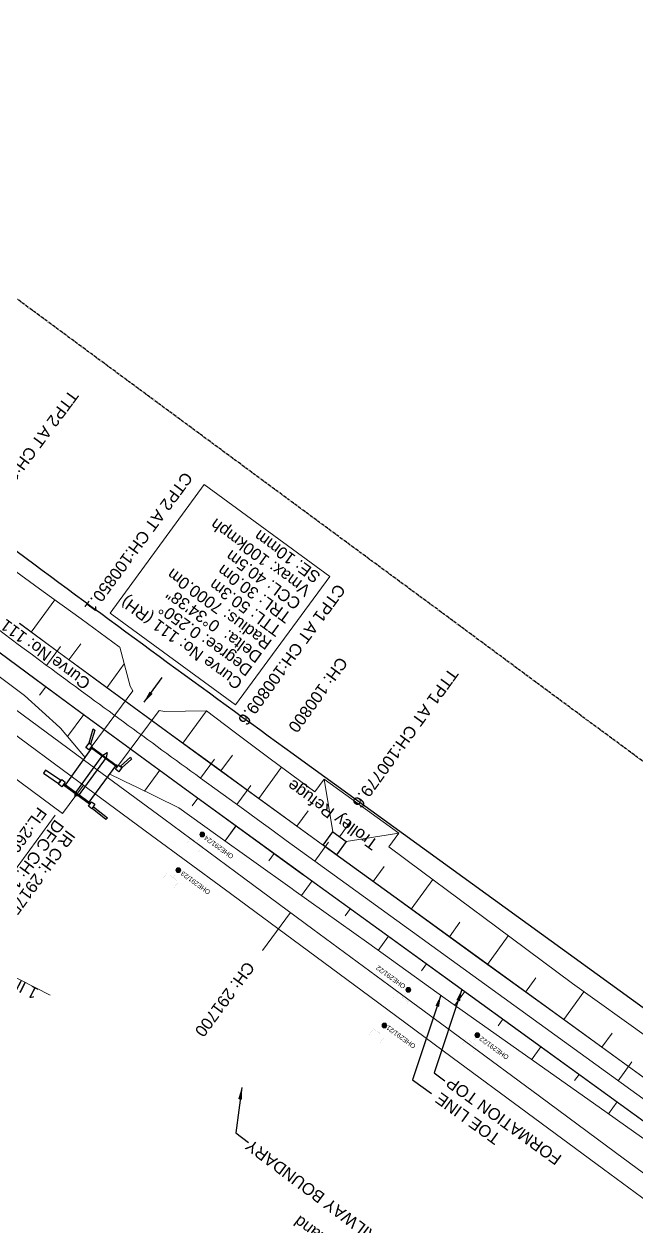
# Model space of a CAD drawing. Header units: metres. Extents: x 644418 to 1306172, y 3366650 to 6747308.
# Drawn here: x 651421.4 to 651551.3, y 3374792.4 to 3375047.8 of the extents above; entities that cross this region are included whole.
import ezdxf
from ezdxf.enums import TextEntityAlignment as Align

# ---------------------------------------------------------------- set-up
doc = ezdxf.new("R2010")
doc.units = ezdxf.units.M
doc.header["$MEASUREMENT"] = 0
doc.linetypes.add('CENTER', pattern=[2, 1.25, -0.25, 0.25, -0.25])
for name, color, linetype, lineweight in [('BRIDGE DETAILS PLAN', 7, 'Continuous', 0), ('CANAL BOTTOM', 5, 'Continuous', 0), ('Cardinal_Leader', 10, 'Continuous', 0), ('Existing Chainage', 7, 'Continuous', 0), ('Existing IR Track', 143, 'Continuous', 0), ('Existing Railway Boundary', 7, 'CENTER', 0), ('OHE MAST', 8, 'Continuous', 0), ('OHE MAST TEXT', 8, 'Continuous', 0), ('Proposed Chainage', 10, 'Continuous', 0), ('Proposed Curve_Details', 10, 'Continuous', 0), ('PROPOSED DFCC TOE LINE', 239, 'Continuous', 0), ('PROPOSED DFCC TOE SLOPES', 239, 'Continuous', 0), ('PROPOSED DFCC TRACK', 1, 'Continuous', 0), ('PROPOSED GRADES IN PLAN', 10, 'Continuous', 0), ('Proposed TPTC Chainages', 1, 'Continuous', 0), ('TEMPORARY CONNECTION', 6, 'Continuous', 0)]:
    doc.layers.add(name, color=color, linetype=linetype, lineweight=lineweight)
for name, color, linetype in [('BRIDGE_PARAPET', 7, 'Continuous'), ('DFCC Boundary', 6, 'CENTER'), ('PIER_OR_ABUTMENT', 7, 'Continuous'), ('PROPOSED DFCC FORMATION LINE', 187, 'Continuous'), ('PROPOSED FORMATION LINE - PLAN', 187, 'Continuous'), ('RETAINING_WALL', 142, 'Continuous'), ('SFL_SOFFIT_LVL', 251, 'Continuous'), ('Side Details', 251, 'Continuous'), ('Trolley Refuse', 10, 'Continuous'), ('WING_WALL', 7, 'Continuous')]:
    doc.layers.add(name, color=color, linetype=linetype)
doc.styles.get("Standard").update_dxf_attribs({"font": 'arial.ttf'})
doc.styles.add('Style-Arial', font='arial.ttf')
doc.dimstyles.new('ISO-25', dxfattribs={"dimtxt": 2.5, "dimasz": 2.5, "dimexe": 1.25, "dimexo": 0.625, "dimtad": 1, "dimtxsty": 'Standard', "dimcen": 2.5, "dimadec": 0, "dimazin": 0, "dimtfac": 1, "dimtmove": 0, "dimatfit": 3, "dimfxl": 1, "dimarcsym": 0})

# ---------------------------------------------------------------- blocks, each defined once
blk = doc.blocks.new('OHE MAST')
h = blk.add_hatch(color=256)
edge = h.paths.add_edge_path()
edge.add_arc((0, 0), 0.514, 0, 360)
at = {"const_width": 0.01, "flags": 128}
for points in [[(1.5, 3.5), (1.5, 2), (-1.5, 2), (-1.5, 3.5)], [(0, 2), (0, 0)]]:
    blk.add_lwpolyline(points, dxfattribs=at)
blk.add_circle((0, 0), 0.514)

msp = doc.modelspace()

# ---------------------------------------------------------------- linework, layer by layer
at = {"layer": 'BRIDGE DETAILS PLAN', "color": 7, "linetype": 'Continuous', "lineweight": 0, "flags": 128}
msp.add_lwpolyline([(651433.9923, 3374886.1038), (651429.5577, 3374880.0922), (651405.341, 3374897.9562), (651389.5224, 3374876.5124)], dxfattribs=at)
at = {"layer": 'BRIDGE_PARAPET', "linetype": 'Continuous'}
for points in [[(651441.127, 3374889.937, 268.269), (651435.59, 3374894.033, 268.237), (651435.717, 3374894.235, 268.237), (651441.2541, 3374890.139, 268.237)], [(651429.887, 3374886.328, 268.278), (651429.765, 3374886.162, 268.279), (651435.303, 3374882.114, 268.258), (651435.425, 3374882.28, 268.258)]]:
    msp.add_polyline3d(points, close=True, dxfattribs=at)
at = {"layer": 'Cardinal_Leader', "lineweight": 0, "flags": 128}
for points in [[(651426.1699, 3374911.5196), (651429.1359, 3374915.5449)], [(651458.8519, 3374887.5843), (651461.7945, 3374891.6267)], [(651483.1316, 3374869.9633), (651486.0655, 3374874.012)]]:
    msp.add_lwpolyline(points, dxfattribs=at)
at = {"layer": 'DFCC Boundary', "ltscale": 0.5, "flags": 128}
msp.add_lwpolyline([(655695.597, 3371812.1897), (655640.8822, 3371912.823), (655580.0449, 3371996.7158), (655509.7792, 3372062.0857), (655426.9534, 3372113.9756), (655342.6069, 3372167.9462), (655257.8854, 3372221.2222), (655173.2688, 3372275.363), (655087.3459, 3372327.2788), (655002.8598, 3372380.6107), (654914.5097, 3372429.9473), (654741.1355, 3372529.4419), (654650.033, 3372576.4159), (654568.6995, 3372626.155), (654571.9877, 3372630.6369), (654391.4686, 3372756.327), (654377.1337, 3372736.8494), (654004.4289, 3373016.6995), (654007.7887, 3373020.6424), (653690.5739, 3373253.6486), (653690.5425, 3373253.6059), (653433.8132, 3373453.1485), (653440.7668, 3373462.5592), (653208.8394, 3373636.5534), (653216.1698, 3373646.5105), (653142.1983, 3373700.8896), (653053.6963, 3373771.1122), (652994.4341, 3373810.5255), (652929.3691, 3373859.5713), (652860.9168, 3373902.1103), (652749.6028, 3373984.4705), (652631.2396, 3374070.7175), (652636.2281, 3374078.1704), (652537.912, 3374145.7283), (652392.904, 3374241.2711), (652388.7719, 3374235.6812), (652308.569, 3374304.8076), (652315.9256, 3374314.7669), (652103.9815, 3374448.7876), (652083.1937, 3374464.1943), (652072.7494, 3374471.9329), (652052.3219, 3374487.0684), (652038.1897, 3374497.5387), (652024.0173, 3374508.0388), (652009.8347, 3374518.5254), (651995.6683, 3374529), (651981.7515, 3374539.2836), (651967.8828, 3374549.5317), (651954.6903, 3374559.2866), (651941.4997, 3374569.04), (651923.9377, 3374582.0168), (651906.3215, 3374595.0337), (651892.0868, 3374605.5547), (651877.7985, 3374616.1153), (651861.6288, 3374628.0564), (651845.5071, 3374639.9619), (651829.5757, 3374651.7544), (651824.7911, 3374655.296), (651813.6747, 3374663.5244), (651797.4592, 3374675.4968), (651792.6217, 3374679.0685), (651809.3453, 3374701.6999), (651798.0335, 3374710.0518), (651782.3495, 3374721.6444), (651766.6655, 3374733.2369), (651750.5163, 3374745.1875), (651734.3118, 3374757.179), (651717.3274, 3374769.6994), (651700.4625, 3374782.1317), (651684.6001, 3374793.8578), (651668.5938, 3374805.6902), (651652.6806, 3374817.4203), (651636.8173, 3374829.1137), (651620.9269, 3374840.8662), (651604.9647, 3374852.6718), (651588.7459, 3374864.6312), (651572.5882, 3374876.5455), (651556.6943, 3374888.2868), (651540.8409, 3374899.9983), (651524.5553, 3374912.0488), (651508.2568, 3374924.109), (651492.7938, 3374935.5157), (651477.3997, 3374946.8715), (651461.3291, 3374958.7436), (651445.2311, 3374970.6359), (651429.3555, 3374982.3615), (651413.4375, 3374994.1184), (651396.6322, 3375006.522), (651379.7761, 3375018.963), (651363.6644, 3375030.8565), (651352.7728, 3375038.8965), (651331.6522, 3375054.4784), (651315.7738, 3375066.1947), (651299.7306, 3375078.0412), (651283.6239, 3375089.9346), (651273.9044, 3375097.1057), (651264.2377, 3375104.2378), (651243.4187, 3375119.6324), (651222.5077, 3375135.095), (651201.5462, 3375150.5784), (651180.4926, 3375166.1298), (651161.7365, 3375179.9701), (651143.0969, 3375193.7244), (651126.6442, 3375205.9373), (651110.0563, 3375218.2505), (651088.7204, 3375233.9244), (651067.5473, 3375249.4788), (651049.4448, 3375262.8672), (651031.0656, 3375276.4601), (651013.3004, 3375289.5618), (650995.6557, 3375302.5748), (650975.556, 3375317.4171), (650955.4878, 3375332.2363), (650948.8014, 3375337.1771), (650951.4372, 3375340.7501), (650937.0874, 3375351.3535), (650916.0918, 3375366.8677), (650897.9224, 3375380.2929), (650879.805, 3375393.6796), (650866.8386, 3375403.2309), (650853.9116, 3375412.7532), (650835.5886, 3375426.289), (650817.2946, 3375439.8035), (650797.968, 3375454.1206), (650778.7222, 3375468.3781), (650760.7655, 3375481.6337), (650742.8011, 3375494.8949), (650723.0807, 3375509.4255), (650703.3693, 3375523.9495), (650688.6613, 3375534.8372), (650673.8463, 3375545.804), (650653.7938, 3375560.6295), (650633.6894, 3375575.4932), (650612.6421, 3375591.0542), (650592.0153, 3375606.3042), (650570.0328, 3375622.5591), (650548.5001, 3375638.4814), (650530.5234, 3375651.793), (650512.3606, 3375665.2423), (650494.7465, 3375678.2665), (650476.9008, 3375691.462), (650459.2976, 3375704.4721), (650441.3132, 3375717.7633), (650427.1261, 3375728.1319), (650413.8099, 3375737.864), (650402.677, 3375746.2697), (650389.8486, 3375755.6668), (650377.7322, 3375764.5425), (650360.7275, 3375777.1141), (650343.7744, 3375789.6482), (650325.0342, 3375803.5254), (650306.3109, 3375817.39), (650287.6225, 3375831.2124), (650268.717, 3375845.1957), (650250.337, 3375858.8009), (650231.8256, 3375872.5033), (650215.4559, 3375884.6355), (650199.261, 3375896.6381), (650189.9351, 3375903.5429), (650184.6476, 3375907.4517), (650170.3331, 3375918.0338), (650153.2211, 3375930.7288), (650135.9365, 3375943.5518), (650119.2313, 3375955.9159), (650102.3769, 3375968.3905), (650085.2738, 3375981.0461), (650068.2078, 3375993.6742), (650052.7787, 3376005.1011), (650037.4384, 3376016.4621), (650022.1728, 3376027.766), (650006.9632, 3376039.0283), (649974.7512, 3376062.8762), (649961.4537, 3376072.7117), (649948.2091, 3376082.508), (649944.476, 3376085.2722), (649918.728, 3376050.5341), (649909.4316, 3376057.4177), (649896.4092, 3376067.0604), (649893.7832, 3376069.0128), (649891.1645, 3376070.9437), (649888.4639, 3376072.9569), (649875.744, 3376082.3694), (649867.5551, 3376088.4016), (649853.4118, 3376098.8745), (649839.2513, 3376109.3603), (649829.0749, 3376116.9005), (649827.2194, 3376118.2675), (649818.0867, 3376125.0366), (649808.8566, 3376131.8779), (649793.2502, 3376143.4201), (649777.6288, 3376154.9733), (649763.6321, 3376165.3144), (649749.5741, 3376175.7007), (649733.9228, 3376187.2754), (649718.3343, 3376198.8036), (649705.3241, 3376208.4391), (649692.3703, 3376218.0327), (649678.0208, 3376228.6769), (649663.5747, 3376239.3366), (649646.4625, 3376252.0623), (649634.6272, 3376260.744), (649624.9192, 3376267.9946), (649615.0208, 3376275.3876), (649599.9831, 3376286.4834), (649588.9857, 3376294.598), (649590.032, 3376296.0132), (649586.1685, 3376298.8639), (649569.3593, 3376311.3207), (649552.641, 3376323.7102), (649537.2353, 3376335.0739), (649521.9792, 3376346.327), (649506.2408, 3376358.0035), (649490.3575, 3376369.7875), (649475.7578, 3376380.5673), (649461.1933, 3376391.3211), (649445.4753, 3376402.9572), (649429.8494, 3376414.5253), (649414.4906, 3376425.9209), (649378.3483, 3376452.6365), (649368.4603, 3376459.9984), (649352.6509, 3376471.6682), (649336.6992, 3376483.4434), (649322.3941, 3376494.1037), (649307.6557, 3376505.0862), (649290.8736, 3376517.4208), (649273.972, 3376529.8435), (649258.1992, 3376541.4854), (649242.2966, 3376553.2232), (649226.5432, 3376564.8634), (649210.8826, 3376576.435), (649195.2207, 3376588.0769), (649179.5326, 3376599.7383), (649164.9134, 3376610.5118), (649150.5177, 3376621.1205), (649135.415, 3376632.3287), (649120.2337, 3376643.5954), (649107.8929, 3376652.6743), (649095.5927, 3376661.7234), (649079.5687, 3376673.5769), (649063.4846, 3376685.4748), (649046.5651, 3376697.9756), (649029.6506, 3376710.4727), (649013.3465, 3376722.5351), (648996.9805, 3376734.6431), (648980.3936, 3376746.8979), (648963.6626, 3376759.259), (648946.7453, 3376771.7643), (648929.6945, 3376784.3682), (648913.5118, 3376796.3614), (648897.2206, 3376808.435), (648876.2496, 3376823.9678), (648855.1325, 3376839.6089), (648839.3985, 3376851.2044), (648823.6596, 3376862.8037), (648806.187, 3376875.7235), (648788.7814, 3376888.5937), (648772.4766, 3376900.6763), (648756.1277, 3376912.7915), (648748.6058, 3376918.3049), (648733.321, 3376929.6306), (648718.1841, 3376940.8501), (648694.1574, 3376958.9078), (648686.9154, 3376964.1595), (648685.9321, 3376964.8321), (648667.95, 3376978.2197), (648649.3198, 3376992.1471), (648633.5557, 3377003.8368), (648617.684, 3377015.6038), (648613.3865, 3377018.7718), (648613.1308, 3377018.4261), (648605.39, 3377024.1325), (648593.439, 3377032.9404), (648576.5994, 3377045.3816), (648559.8787, 3377057.7351), (648542.9247, 3377070.3132), (648525.9483, 3377082.908), (648511.3109, 3377093.7409), (648496.5572, 3377104.6599), (648477.562, 3377118.7172), (648458.5464, 3377132.7896), (648451.3349, 3377138.2101), (648435.5918, 3377149.862), (648422.1096, 3377159.9046), (648408.3664, 3377170.0637), (648394.6863, 3377180.1761), (648381.6588, 3377189.818), (648368.6059, 3377199.4787), (648354.1188, 3377210.196), (648339.6473, 3377220.9017), (648325.8166, 3377231.1386), (648311.9735, 3377241.3853), (648297.2469, 3377252.2824), (648283.6168, 3377262.3688), (648282.6002, 3377260.9951), (648281.5015, 3377261.8082), (648268.446, 3377271.4578), (648255.3849, 3377281.1115), (648243.3023, 3377290.0413), (648231.5826, 3377298.7116), (648230.1246, 3377299.843), (648216.137, 3377310.1827), (648202.3989, 3377320.3379), (648187.9045, 3377331.0225), (648173.4524, 3377341.7035), (648159.964, 3377351.7009), (648146.3755, 3377361.7726), (648132.3698, 3377372.1252), (648118.3132, 3377382.5155), (648104.5683, 3377392.6752), (648090.8453, 3377402.8186), (648079.0331, 3377411.5788), (648067.1746, 3377420.3734), (648052.1864, 3377431.461), (648037.1291, 3377442.5999), (648023.4384, 3377452.7367), (648009.6421, 3377462.9518), (647998.5681, 3377471.1475), (647977.6651, 3377486.6371), (647970.8013, 3377491.7424), (647954.3046, 3377504.0127), (647940.5645, 3377514.1537), (647927.1436, 3377524.0583), (647912.5029, 3377534.9198), (647897.7662, 3377545.8524), (647883.3488, 3377556.5286), (647868.9785, 3377567.1699), (647855.3948, 3377577.2425), (647841.7032, 3377587.3948), (647828.8284, 3377596.8277), (647815.9828, 3377606.2395), (647798.869, 3377618.9232), (647787.996, 3377626.9816), (647769.1212, 3377640.9619), (647756.6675, 3377650.183), (647742.624, 3377660.5991), (647728.5049, 3377671.0713), (647713.635, 3377682.0926), (647698.699, 3377693.1628), (647681.9918, 3377705.517), (647665.4025, 3377717.7839), (647652.0515, 3377727.6811), (647638.8028, 3377737.5025), (647625.2604, 3377747.546), (647611.724, 3377757.585), (647601.846, 3377764.9047), (647586.5632, 3377776.2354), (647574.9107, 3377784.8659), (647552.1318, 3377801.7377), (647544.5766, 3377807.3492), (647531.2096, 3377817.2774), (647518.7824, 3377826.4783), (647506.3678, 3377835.6698), (647493.0662, 3377845.5438), (647479.7149, 3377855.4547), (647466.3541, 3377865.3556), (647452.9886, 3377875.26), (647440.1702, 3377884.755), (647427.3392, 3377894.2595), (647421.9004, 3377898.2902), (647422.4016, 3377898.9655), (647413.1507, 3377905.8213), (647398.5546, 3377916.6386), (647385.2867, 3377926.4568), (647372.1159, 3377936.2032), (647357.4127, 3377947.1112), (647351.2811, 3377951.6601), (647330.0092, 3377967.4105), (647317.4471, 3377976.6964), (647304.414, 3377986.3606), (647291.335, 3377996.0589), (647278.7541, 3378005.3917), (647266.0777, 3378014.7954), (647252.9457, 3378024.4462), (647239.9839, 3378033.9719), (647225.7512, 3378044.5255), (647211.5179, 3378055.0796), (647196.511, 3378066.208), (647181.4966, 3378077.3419), (647167.7872, 3378087.5064), (647154.0498, 3378097.6917), (647140.7668, 3378107.5414), (647127.4862, 3378117.3893), (647113.2521, 3378127.9375), (647099.0375, 3378138.4713), (647085.0268, 3378148.8592), (647070.9977, 3378159.2608), (647056.5444, 3378169.9697), (647042.0873, 3378180.6814), (647027.5624, 3378191.4464), (647013.0728, 3378202.1851), (646999.864, 3378211.9684), (646986.6741, 3378221.7376), (646973.6148, 3378231.4185), (646960.4875, 3378241.1499), (646945.7953, 3378252.0414), (646931.0256, 3378262.9902), (646930.6274, 3378263.2852), (646951.9475, 3378292.0562)], dxfattribs=at)
at = {"layer": 'Existing Chainage', "color": 0, "linetype": 'Continuous', "lineweight": 13, "flags": 128}
msp.add_lwpolyline([(651472.0486, 3374850.9859), (651477.9831, 3374859.0346)], dxfattribs=at)
at = {"layer": 'Existing IR Track', "flags": 128}
for points in [[(651199.0231, 3375059.5937), (651219.8741, 3375044.1754), (651229.5729, 3375037.0197), (651239.2924, 3375029.8486), (651255.3752, 3375017.9728), (651271.4185, 3375006.1262), (651287.3179, 3374994.3945), (651308.4428, 3374978.8093), (651319.318, 3374970.7815), (651335.4297, 3374958.8881), (651352.29, 3374946.4439), (651369.0953, 3374934.0403), (651384.9933, 3374922.2981), (651400.8689, 3374910.5726), (651416.9609, 3374898.6847), (651433.0315, 3374886.8126), (651448.4672, 3374875.4261), (651463.8859, 3374864.0521), (651480.1401, 3374852.0247), (651496.4257, 3374839.9741), (651512.3265, 3374828.2276), (651528.2204, 3374816.4863), (651544.4308, 3374804.5331), (651560.6065, 3374792.6055)], [(651222.0939, 3375047.9228), (651232.1628, 3375040.514), (651241.5689, 3375033.5929), (651257.9704, 3375021.4785), (651274.0195, 3375009.6243), (651289.9055, 3374997.8922), (651306.0411, 3374985.9758), (651321.8935, 3374974.2607), (651337.997, 3374962.3601), (651354.8593, 3374949.9151), (651371.4191, 3374937.6934), (651387.5623, 3374925.7684), (651403.366, 3374914.0941), (651419.5344, 3374902.1612), (651435.5644, 3374890.3305), (651451.0448, 3374878.9066), (651466.385, 3374867.5861), (651482.7367, 3374855.5296), (651498.8777, 3374843.6284), (651514.9366, 3374831.7544), (651530.8306, 3374820.0023), (651547.0223, 3374808.0365), (651563.1864, 3374796.0912)]]:
    msp.add_lwpolyline(points, dxfattribs=at)
at = {"layer": 'PIER_OR_ABUTMENT', "linetype": 'Continuous'}
msp.add_polyline3d([(651432.869, 3374883.796, 267.602), (651432.253, 3374883.738, 267.596), (651432.207, 3374884.289, 267.592), (651438.086, 3374892.47, 267.71), (651439.046, 3374892.992, 267.665), (651438.827, 3374891.932, 267.708)], close=True, dxfattribs=at)
at = {"layer": 'Proposed Chainage', "lineweight": 0, "flags": 128}
for points in [[(651469.5245, 3374886.007), (651466.5865, 3374881.9612)], [(651550.4906, 3374827.3258), (651547.5567, 3374823.2771)]]:
    msp.add_lwpolyline(points, dxfattribs=at)
at = {"layer": 'Proposed Curve_Details'}
msp.add_lwpolyline([(651486.2923, 3374930.4118), (651466.3016, 3374903.1159), (651439.6301, 3374922.6492), (651459.6208, 3374949.9451)], close=True, dxfattribs=at)
at = {"layer": 'PROPOSED DFCC FORMATION LINE', "lineweight": 0, "flags": 128}
for points in [[(651565.952, 3374814.5779), (651549.7572, 3374826.3136), (651533.5623, 3374838.0494), (651517.3675, 3374849.7851), (651501.1727, 3374861.5208), (651485.3321, 3374872.9999), (651484.9778, 3374873.2566), (651468.79, 3374884.9956), (651461.0589, 3374890.6161), (651452.6295, 3374896.7617), (651444.7093, 3374902.5537), (651436.5029, 3374908.573), (651428.3944, 3374914.5385), (651420.409, 3374920.4301)], [(651420.4387, 3374920.4703), (651428.4241, 3374914.5788), (651436.5325, 3374908.6133), (651444.7389, 3374902.594), (651452.659, 3374896.8021), (651461.0883, 3374890.6565), (651468.8194, 3374885.036), (651485.0072, 3374873.297), (651485.3614, 3374873.0404), (651501.202, 3374861.5613), (651517.3968, 3374849.8256), (651533.5917, 3374838.0898), (651549.7865, 3374826.3541), (651565.9813, 3374814.6184)], [(651561.5218, 3374808.4643), (651545.3269, 3374820.2001), (651529.1321, 3374831.9358), (651512.9373, 3374843.6715), (651496.7424, 3374855.4073), (651480.9018, 3374866.8863), (651480.5476, 3374867.143), (651464.3537, 3374878.8864), (651456.6156, 3374884.5121), (651448.1771, 3374890.6643), (651440.2484, 3374896.4625), (651432.0331, 3374902.4883), (651423.9158, 3374908.4603), (651415.9232, 3374914.3572)], [(651561.5511, 3374808.5048), (651545.3563, 3374820.2406), (651529.1614, 3374831.9763), (651512.9666, 3374843.712), (651496.7718, 3374855.4478), (651480.9312, 3374866.9268), (651480.5769, 3374867.1835), (651464.3831, 3374878.9269), (651456.645, 3374884.5525), (651448.2066, 3374890.7047), (651440.2779, 3374896.5029), (651432.0627, 3374902.5286), (651423.9455, 3374908.5006), (651415.953, 3374914.3974)]]:
    msp.add_lwpolyline(points, dxfattribs=at)
at = {"layer": 'PROPOSED DFCC TOE LINE', "lineweight": 0, "flags": 128}
for points in [[(651434.3481, 3374891.9822), (651429.1094, 3374898.1994), (651428.979, 3374898.3308), (651421.477, 3374905.1504), (651413.493, 3374911.0671), (651397.3837, 3374922.9329), (651397.3256, 3374922.9754), (651381.2367, 3374934.7349), (651365.197, 3374946.6819), (651349.2748, 3374958.7877), (651333.3023, 3374970.8256), (651317.2294, 3374982.7277), (651301.193, 3374994.6792), (651285.1815, 3375006.6644), (651269.0194, 3375018.446), (651252.8224, 3375030.1805), (651244.2007, 3375036.3163)], [(651322.1127, 3375003.5903), (651324.1949, 3375006.4036), (651340.4669, 3374994.3602), (651338.4368, 3374991.6172), (651345.0982, 3374986.7631), (651361.1244, 3374974.7978), (651377.1713, 3374962.8604), (651393.1695, 3374950.8574), (651409.226, 3374939.054), (651409.284, 3374939.0114), (651425.435, 3374927.2344), (651433.4683, 3374921.4248), (651441.5759, 3374915.4787), (651441.722, 3374915.3696), (651443.9298, 3374907.1199)], [(651451.2026, 3374901.7485), (651460.0893, 3374901.853), (651466.0203, 3374897.4319), (651473.6677, 3374891.7125), (651483.1624, 3374884.6546), (651485.1457, 3374887.3914), (651501.0068, 3374875.8973), (651498.882, 3374872.9651), (651505.7589, 3374867.8496), (651521.7885, 3374855.8859), (651537.8562, 3374843.9747), (651554.1119, 3374832.323), (651570.1583, 3374820.3825), (651586.257, 3374808.5141), (651602.2311, 3374796.4737), (651618.1896, 3374784.4119), (651634.4687, 3374772.7924), (651645.5093, 3374764.6619)], [(651661.1279, 3374732.3854), (651656.7025, 3374735.3063), (651643.3488, 3374745.8242), (651640.9783, 3374747.6914), (651624.7699, 3374759.4085), (651608.5282, 3374771.0795), (651592.2409, 3374782.6876), (651576.0099, 3374794.3735), (651559.822, 3374806.1188), (651543.5074, 3374817.6893), (651527.1454, 3374829.1942), (651510.8536, 3374840.7962), (651494.5758, 3374852.4174), (651478.6734, 3374863.8111), (651478.3176, 3374864.0657), (651462.0472, 3374875.7102), (651454.2624, 3374881.2794), (651444.8861, 3374885.8474), (651444.7095, 3374885.9156), (651439.5658, 3374888.4436)]]:
    msp.add_lwpolyline(points, dxfattribs=at)
at = {"layer": 'PROPOSED DFCC TOE SLOPES', "linetype": 'Continuous', "lineweight": 0, "flags": 128}
for points in [[(651422.8607, 3374918.6213), (651427.9015, 3374925.4506)], [(651430.9022, 3374912.6935), (651433.4389, 3374916.1397)], [(651438.9512, 3374906.7771), (651442.6667, 3374911.8395)], [(651425.9756, 3374907.007), (651424.6632, 3374905.227)], [(651425.9838, 3374907.0009), (651424.6734, 3374905.2185)], [(651434.0408, 3374901.0776), (651430.6129, 3374896.415)], [(651434.0495, 3374901.0712), (651430.6256, 3374896.3999)], [(651455.0743, 3374894.9792), (651460.0893, 3374901.853)], [(651463.1486, 3374889.0969), (651465.618, 3374892.4914)], [(651450.1977, 3374889.2529), (651446.9679, 3374884.8332)], [(651450.2061, 3374889.2467), (651446.9844, 3374884.8251)], [(651471.2325, 3374883.2244), (651476.0876, 3374889.9136)], [(651486.9391, 3374876.1577), (651485.1457, 3374887.3914)], [(651458.2883, 3374883.3578), (651457.1008, 3374881.7281)], [(651458.2966, 3374883.3518), (651457.1114, 3374881.7205)], [(651479.3251, 3374877.3558), (651481.7164, 3374880.6538)], [(651466.3867, 3374877.4739), (651464.0592, 3374874.2703)], [(651466.3922, 3374877.4699), (651464.0676, 3374874.2643)], [(651488.3561, 3374875.1309), (651490.7475, 3374878.4289)], [(651489.7731, 3374874.104), (651501.0068, 3374875.8973)], [(651474.4877, 3374871.5993), (651473.3437, 3374870.0218)], [(651474.4882, 3374871.5989), (651473.3443, 3374870.0213)], [(651495.5168, 3374865.6194), (651497.8355, 3374868.8191)], [(651482.5841, 3374865.729), (651480.332, 3374862.6228)], [(651482.5857, 3374865.7279), (651480.3343, 3374862.6211)], [(651503.6142, 3374859.7516), (651508.1755, 3374866.046)], [(651490.6831, 3374859.86), (651489.5732, 3374858.3284)], [(651511.7116, 3374853.8837), (651513.951, 3374856.9739)], [(651498.7805, 3374853.9921), (651496.5948, 3374850.976)], [(651519.809, 3374848.0158), (651524.2109, 3374854.0902)], [(651506.8779, 3374848.1243), (651505.8058, 3374846.6448)], [(651527.9064, 3374842.148), (651530.0756, 3374845.1413)], [(651514.9753, 3374842.2564), (651512.8743, 3374839.3571)], [(651536.0038, 3374836.2801), (651540.3069, 3374842.2181)], [(651523.0727, 3374836.3885), (651522.0465, 3374834.9723)], [(651544.1013, 3374830.4122), (651546.268, 3374833.4023)], [(651531.1701, 3374830.5207), (651529.1748, 3374827.7672)], [(651539.2676, 3374824.6528), (651538.3117, 3374823.3338)], [(651547.365, 3374818.7849), (651545.531, 3374816.2541)]]:
    msp.add_lwpolyline(points, dxfattribs=at)
at = {"layer": 'PROPOSED DFCC TRACK', "color": 12, "flags": 128}
msp.add_lwpolyline([(652051.8841, 3374457.8117), (651483.1316, 3374869.9633), (651480.0951, 3374872.1638), (651477.0587, 3374874.3645), (651474.0227, 3374876.5656), (651470.9871, 3374878.7673), (651467.952, 3374880.9698), (651464.9177, 3374883.1733), (651461.8843, 3374885.3781), (651458.8519, 3374887.5843, -0.00144677), (651426.1699, 3374911.5196), (651423.1515, 3374913.7448), (651420.1341, 3374915.9715), (651417.1177, 3374918.1993), (651414.1019, 3374920.4282), (651411.0868, 3374922.6578), (651408.0721, 3374924.8881), (651405.0578, 3374927.1188), (651402.0435, 3374929.3497), (646816.8315, 3378323.0253)], format="xyb", dxfattribs=at)
at = {"layer": 'PROPOSED DFCC TRACK', "linetype": 'Continuous', "flags": 128}
for points, elevation in [([(651435.84, 3374894.474), (651444.47, 3374906.1266), (651443.9298, 3374907.1199)], 268.257), ([(651441.465, 3374890.323), (651450.095, 3374901.9756), (651451.2026, 3374901.7485)], 268.273)]:
    msp.add_lwpolyline(points, dxfattribs=dict(at, elevation=elevation))
at = {"layer": 'PROPOSED GRADES IN PLAN', "linetype": 'Continuous', "lineweight": 0}
msp.add_line((651427.993, 3374879.7287), (651407.313, 3374851.4915), dxfattribs=at)
at = {"layer": 'PROPOSED GRADES IN PLAN', "linetype": 'Continuous', "lineweight": 0, "flags": 128}
msp.add_lwpolyline([(651426.9179, 3374841.5092), (651407.313, 3374851.4915), (651395.5455, 3374860.1097)], dxfattribs=at)
at = {"layer": 'RETAINING_WALL', "linetype": 'Continuous'}
for points in [[(651435.501, 3374894.812, 267.885), (651435.186, 3374895.097, 267.874), (651436.081, 3374898.038, 266.625), (651436.3961, 3374897.7529, 266.625)], [(651444.191, 3374891.634, 266.758), (651442.225, 3374889.85, 267.837), (651441.881, 3374890.09, 267.876), (651444.0032, 3374892.0157, 267.876)], [(651425.498, 3374888.603, 268.102), (651428.704, 3374886.42, 268.12), (651429.164, 3374887.086, 268.12), (651425.958, 3374889.269, 268.12)], [(651438.773, 3374878.808, 268.099), (651435.858, 3374881.103, 268.111), (651436.152, 3374881.452, 268.11), (651439.067, 3374879.157, 268.11)]]:
    msp.add_polyline3d(points, close=True, dxfattribs=at)
at = {"layer": 'SFL_SOFFIT_LVL', "linetype": 'Continuous'}
for points in [[(651429.969, 3374885.825, 267.12), (651435.914, 3374894.184, 267.12)], [(651435.004, 3374882.206, 267.1), (651441.069, 3374890.499, 267.043)]]:
    msp.add_polyline3d(points, dxfattribs=at)
at = {"layer": 'TEMPORARY CONNECTION', "lineweight": 30, "flags": 128}
msp.add_lwpolyline([(649875.1433, 3376059.4619, 0.02078817), (649913.3305, 3376033.5833), (650035.246, 3375958.1608, -0.02078817), (650073.4332, 3375932.2822), (651423.4635, 3374933.0776, 0.00251821), (651480.3487, 3374891.4167), (651686.0505, 3374742.3529, -0.02078817), (651722.2466, 3374713.7556), (651830.9367, 3374620.2908, 0.02078817), (651867.1327, 3374591.6935)], format="xyb", dxfattribs=at)
at = {"layer": 'Trolley Refuse'}
msp.add_lwpolyline([(651487.7194, 3374871.2699), (651484.8853, 3374873.3237), (651486.9391, 3374876.1577), (651489.7731, 3374874.104)], close=True, dxfattribs=at)
at = {"layer": 'WING_WALL', "linetype": 'Continuous'}
for points in [[(651434.501, 3374894.12, 268.261), (651435.177, 3374895.022, 268.265), (651435.84, 3374894.474, 268.257), (651435.164, 3374893.572, 268.257)], [(651440.825, 3374889.46, 268.292), (651441.465, 3374890.323, 268.273), (651442.159, 3374889.81, 268.266), (651441.5189, 3374888.9469, 268.266)], [(651428.653, 3374886.302, 268.411), (651429.375, 3374887.29, 268.412), (651430.126, 3374886.732, 268.419), (651429.404, 3374885.744, 268.419)], [(651435.749, 3374881.077, 268.407), (651435.027, 3374881.607, 268.404), (651435.696, 3374882.56, 268.396), (651436.418, 3374882.03, 268.396)]]:
    msp.add_polyline3d(points, close=True, dxfattribs=at)

# ---------------------------------------------------------------- block references
at = {"layer": 'OHE MAST', "color": 2, "rotation": 143.3908318566117}
for p in [(651459.219, 3374875.607), (651454.142, 3374868.023), (651502.995, 3374842.617), (651497.918, 3374835.033), (651517.659, 3374832.968)]:
    msp.add_blockref('OHE MAST', p, dxfattribs=at)

# ---------------------------------------------------------------- texts
at = {"layer": 'Existing Chainage', "color": 0, "linetype": 'Continuous', "lineweight": 0, "insert": (651458.4818, 3374833.1095), "char_height": 2.5, "attachment_point": 6, "rotation": 233.597674, "line_spacing_factor": 0.6, "style": 'Style-Arial'}
msp.add_mtext('CH: 291700', dxfattribs=at)
at = {"layer": 'Existing Railway Boundary', "linetype": 'Continuous', "ltscale": 5}
msp.add_text('EXISTING RAILWAY BOUNDARY', height=2.5, rotation=143.129286, dxfattribs=at).set_placement((651512.6385, 3374778.7279))
at = {"layer": 'OHE MAST TEXT'}
for s, p in [('OHE291/24', (651462.7343, 3374872.9121)), ('OHE291/23', (651457.808, 3374865.3281)), ('OHE291/22', (651499.2761, 3374845.3092)), ('OHE291/21', (651501.4229, 3374832.5977)), ('OHE291/22', (651521.209, 3374830.2526))]:
    msp.add_text(s, height=1, rotation=144, dxfattribs=at).set_placement(p, align=Align.MIDDLE_CENTER)
at = {"layer": 'Proposed Chainage', "lineweight": 0, "insert": (651478.3384, 3374897.7277), "char_height": 2.5, "attachment_point": 6, "rotation": 234.013711, "line_spacing_factor": 0.6, "style": 'Style-Arial'}
msp.add_mtext('CH: 100800', dxfattribs=at)
at = {"layer": 'Proposed Curve_Details', "lineweight": 0, "insert": (651484.5853, 3374930.8436), "char_height": 2.5, "attachment_point": 7, "rotation": 143.782127, "line_spacing_factor": 0.84, "style": 'Style-Arial'}
msp.add_mtext('Curve No: 111 (RH)\\PDegree: 0.250%%D\\PDelta:  0%%D34\'38"\\PRadius: 7000.0m\\PTTL: 50.3m\\PTRL: 30.0m\\PCCL: 40.5m\\PVmax: 100kmph\\PSE: 10mm', dxfattribs=at)
at = {"layer": 'PROPOSED DFCC TOE LINE', "lineweight": 0}
msp.add_text('TOE LINE', height=2.5, rotation=144.061124, dxfattribs=at).set_placement((651509.9317, 3374820.9337), align=Align.RIGHT)
at = {"layer": 'PROPOSED FORMATION LINE - PLAN', "lineweight": 0}
msp.add_text('FORMATION TOP', height=2.5, rotation=144.061124, dxfattribs=at).set_placement((651512.224, 3374824.3085), align=Align.RIGHT)
at = {"layer": 'PROPOSED GRADES IN PLAN', "linetype": 'Continuous', "lineweight": 0, "char_height": 2.5, "style": 'Style-Arial'}
for s, insert, attachment_point, rotation, line_spacing_factor in [('DFC CH: 100829.817\\PFL:269.843', (651427.1811, 3374879.5785), 4, 233.782127, 1.08), ('1 IN 238 R', (651409.7983, 3374850.301), 9, 153.015893, 0.84)]:
    msp.add_mtext(s, dxfattribs=dict(at, insert=insert, attachment_point=attachment_point, rotation=rotation, line_spacing_factor=line_spacing_factor))
at = {"layer": 'PROPOSED GRADES IN PLAN', "color": 7, "linetype": 'Continuous', "lineweight": 0, "insert": (651431.4129, 3374876.054), "char_height": 2.5, "attachment_point": 4, "rotation": 233.782127, "line_spacing_factor": 1.08, "style": 'Style-Arial'}
msp.add_mtext('IR CH: 291752.558', dxfattribs=at)
at = {"layer": 'Proposed TPTC Chainages', "lineweight": 0, "char_height": 2.5, "attachment_point": 6, "line_spacing_factor": 0.6, "style": 'Style-Arial'}
for s, insert, rotation in [('TTP2 AT CH:100880.1', (651410.9672, 3374940.9899), 233.493563), ('CTP2 AT CH:100850.1', (651435.0678, 3374923.1788), 233.61634), ('CTP1 AT CH:100809.6', (651467.6797, 3374899.2949), 233.947915), ('TTP1 AT CH:100779.6', (651491.9334, 3374881.6928), 234.070692)]:
    msp.add_mtext(s, dxfattribs=dict(at, insert=insert, rotation=rotation))
at = {"layer": 'Side Details'}
msp.add_text('Vacant Land', height=2.5, rotation=142.852901, dxfattribs=at).set_placement((651495.5424, 3374782.9689))
at = {"layer": 'Trolley Refuse', "style": 'Style-Arial'}
for s, rotation, p in [('Curve No: 111', 143.782127, (651435.7134, 3374908.2158)), ('Trolley Refuge', 144, (651496.7878, 3374874.1242))]:
    msp.add_text(s, height=2.5, rotation=rotation, dxfattribs=at).set_placement(p)

# ---------------------------------------------------------------- leaders
at = {"layer": 'CANAL BOTTOM'}
msp.add_leader([(651446.8653, 3374903.7026, 0.0288), (651450.7017, 3374908.9317, 0.0288)], dimstyle='ISO-25', override={"dimtxt": 3, "dimasz": 2.5, "dimgap": 0.625, "dimtad": 0, "dimdec": 3, "dimzin": 2, "dimtdec": 3}, dxfattribs=at)
at = {"layer": 'Existing Railway Boundary', "linetype": 'Continuous', "ltscale": 5}
msp.add_leader([(651467.5949, 3374821.8286), (651466.3199, 3374812.2488), (651469.0281, 3374810.2087)], dimstyle='ISO-25', override={"dimtxt": 0.5, "dimtad": 0}, dxfattribs=at)
at = {"layer": 'PROPOSED DFCC TOE LINE', "lineweight": 0}
msp.add_leader([(651509.9211, 3374841.4619), (651503.9082, 3374823.4862), (651507.8981, 3374820.5812)], dimstyle='ISO-25', override={"dimtxt": 3, "dimasz": 2.5, "dimgap": 0.625, "dimtad": 0, "dimdec": 3, "dimzin": 2, "dimtdec": 3}, dxfattribs=at)
at = {"layer": 'PROPOSED FORMATION LINE - PLAN', "lineweight": 0}
msp.add_leader([(651514.3827, 3374842.6859), (651508.4718, 3374824.9733), (651510.7523, 3374823.2993)], dimstyle='ISO-25', override={"dimtxt": 3, "dimasz": 2.5, "dimgap": 0.625, "dimtad": 0, "dimdec": 3, "dimzin": 2, "dimtdec": 3}, dxfattribs=at)

doc.saveas('drawing.dxf')
